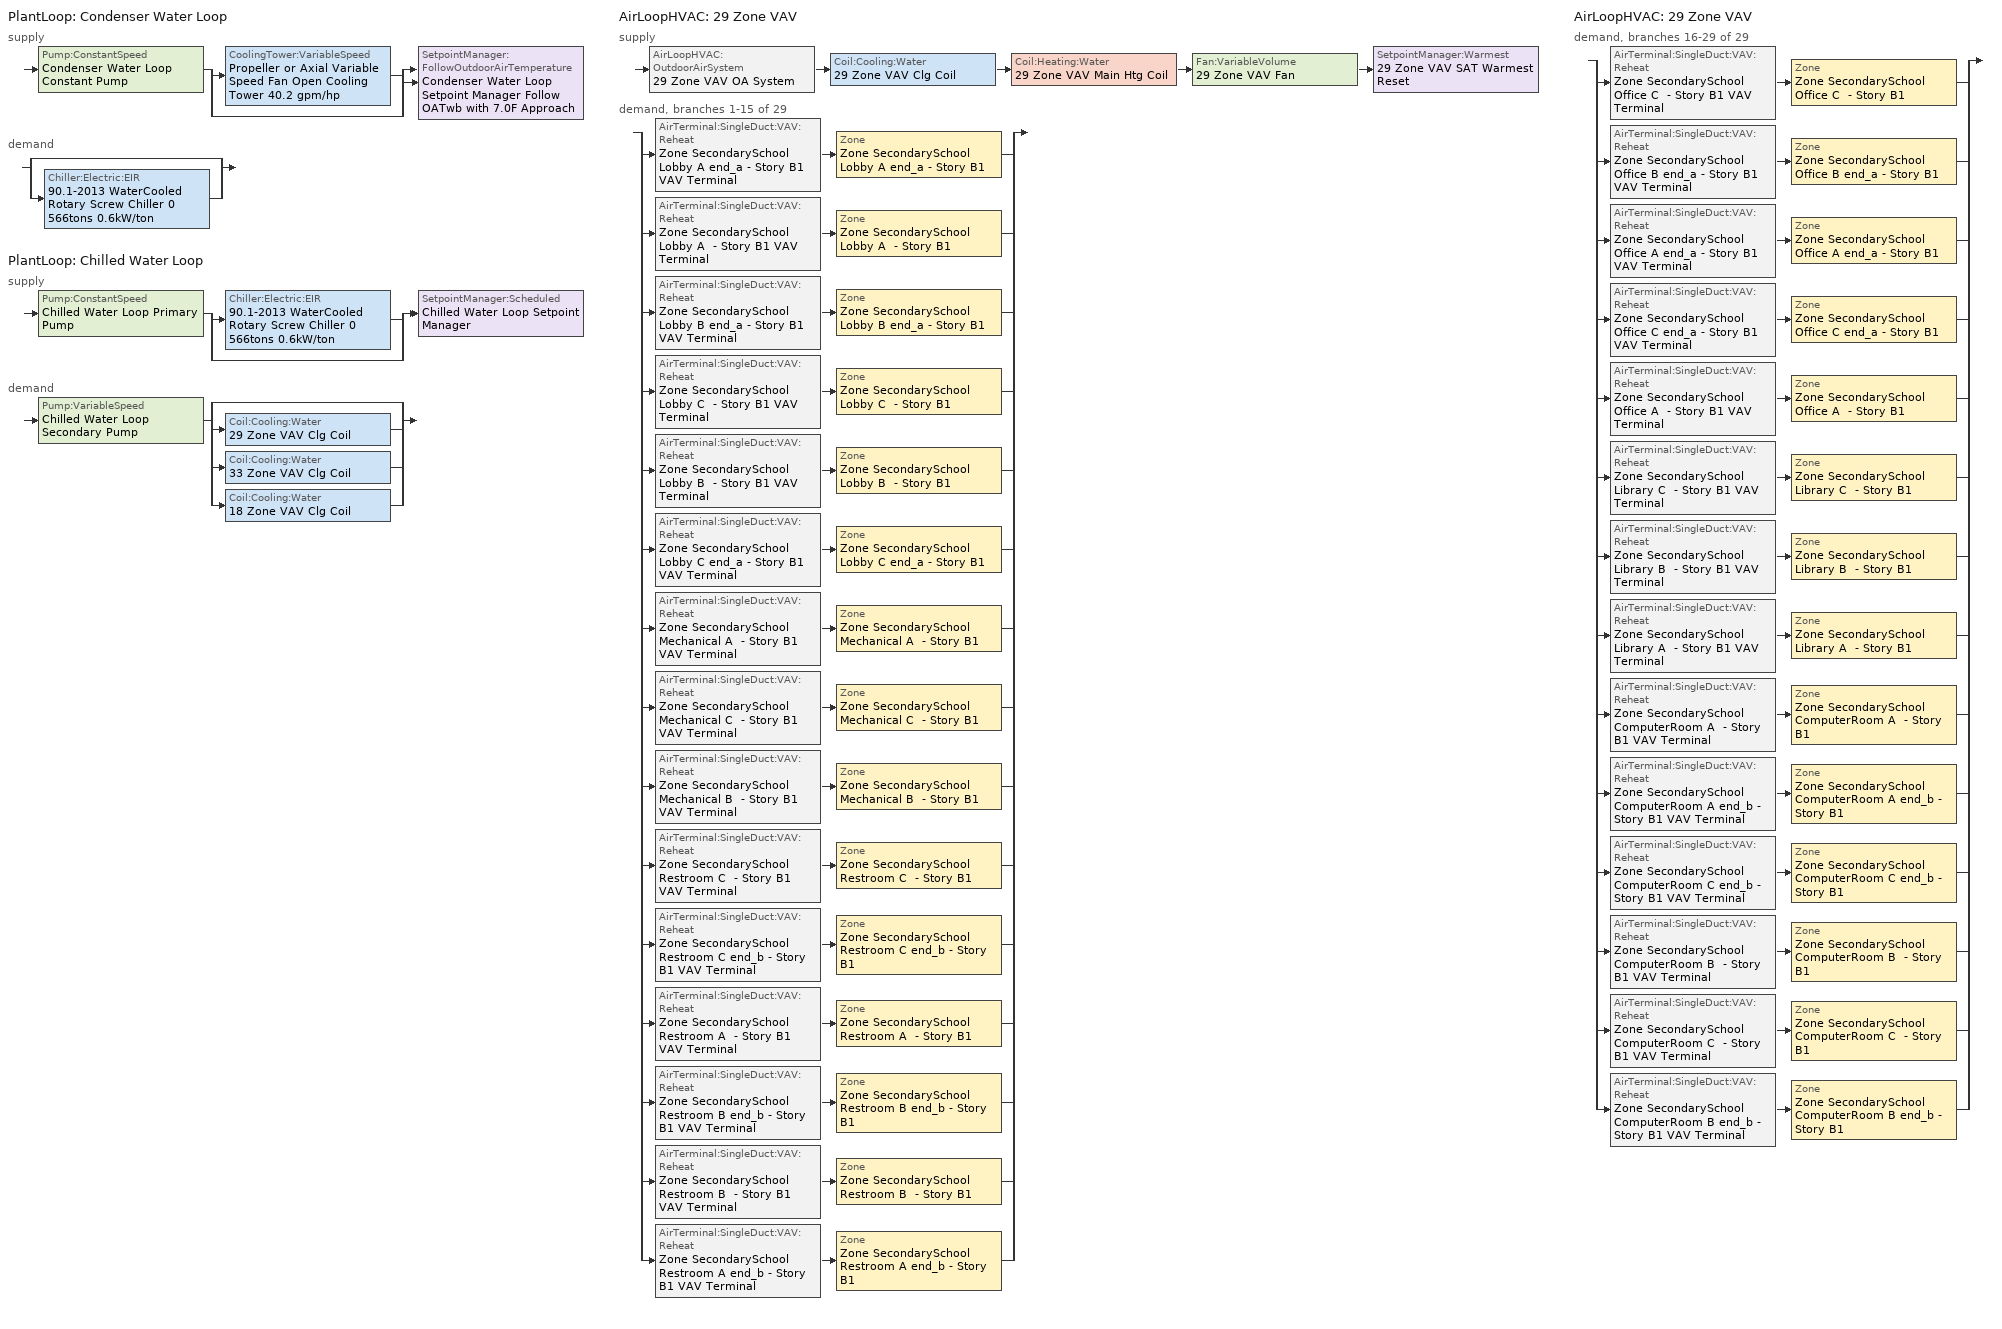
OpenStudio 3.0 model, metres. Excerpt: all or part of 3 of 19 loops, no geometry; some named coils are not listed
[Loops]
PlantLoop 'Condenser Water Loop'
 supply: Pump:ConstantSpeed 'Condenser Water Loop Constant Pump' > split
  | CoolingTower:VariableSpeed 'Propeller or Axial Variable Speed Fan Open Cooling Tower 40.2 gpm/hp'
  | bypass
  join > SetpointManager:FollowOutdoorAirTemperature 'Condenser Water Loop Setpoint Manager Follow OATwb with 7.0F Approach'
 demand: split
  | bypass
  | Chiller:Electric:EIR '90.1-2013 WaterCooled  Rotary Screw Chiller 0 566tons 0.6kW/ton'
PlantLoop 'Chilled Water Loop'
 supply: Pump:ConstantSpeed 'Chilled Water Loop Primary Pump' > split
  | Chiller:Electric:EIR '90.1-2013 WaterCooled  Rotary Screw Chiller 0 566tons 0.6kW/ton'
  | bypass
  join > SetpointManager:Scheduled 'Chilled Water Loop Setpoint Manager'
 demand: Pump:VariableSpeed 'Chilled Water Loop Secondary Pump' > split
  | bypass
  | Coil:Cooling:Water '29 Zone VAV Clg Coil'
  | Coil:Cooling:Water '33 Zone VAV Clg Coil'
  | Coil:Cooling:Water '18 Zone VAV Clg Coil'
AirLoopHVAC '29 Zone VAV'
 supply: AirLoopHVAC:OutdoorAirSystem '29 Zone VAV OA System' > Coil:Cooling:Water '29 Zone VAV Clg Coil' > Coil:Heating:Water '29 Zone VAV Main Htg Coil' > Fan:VariableVolume '29 Zone VAV Fan' > SetpointManager:Warmest '29 Zone VAV SAT Warmest Reset'
 demand, branches 1-15 of 29: split
  | AirTerminal:SingleDuct:VAV:Reheat 'Zone SecondarySchool Lobby A end_a - Story B1 VAV Terminal' > Zone 'Zone SecondarySchool Lobby A end_a - Story B1'
  | AirTerminal:SingleDuct:VAV:Reheat 'Zone SecondarySchool Lobby A  - Story B1 VAV Terminal' > Zone 'Zone SecondarySchool Lobby A  - Story B1'
  | AirTerminal:SingleDuct:VAV:Reheat 'Zone SecondarySchool Lobby B end_a - Story B1 VAV Terminal' > Zone 'Zone SecondarySchool Lobby B end_a - Story B1'
  | AirTerminal:SingleDuct:VAV:Reheat 'Zone SecondarySchool Lobby C  - Story B1 VAV Terminal' > Zone 'Zone SecondarySchool Lobby C  - Story B1'
  | AirTerminal:SingleDuct:VAV:Reheat 'Zone SecondarySchool Lobby B  - Story B1 VAV Terminal' > Zone 'Zone SecondarySchool Lobby B  - Story B1'
  | AirTerminal:SingleDuct:VAV:Reheat 'Zone SecondarySchool Lobby C end_a - Story B1 VAV Terminal' > Zone 'Zone SecondarySchool Lobby C end_a - Story B1'
  | AirTerminal:SingleDuct:VAV:Reheat 'Zone SecondarySchool Mechanical A  - Story B1 VAV Terminal' > Zone 'Zone SecondarySchool Mechanical A  - Story B1'
  | AirTerminal:SingleDuct:VAV:Reheat 'Zone SecondarySchool Mechanical C  - Story B1 VAV Terminal' > Zone 'Zone SecondarySchool Mechanical C  - Story B1'
  | AirTerminal:SingleDuct:VAV:Reheat 'Zone SecondarySchool Mechanical B  - Story B1 VAV Terminal' > Zone 'Zone SecondarySchool Mechanical B  - Story B1'
  | AirTerminal:SingleDuct:VAV:Reheat 'Zone SecondarySchool Restroom C  - Story B1 VAV Terminal' > Zone 'Zone SecondarySchool Restroom C  - Story B1'
  | AirTerminal:SingleDuct:VAV:Reheat 'Zone SecondarySchool Restroom C end_b - Story B1 VAV Terminal' > Zone 'Zone SecondarySchool Restroom C end_b - Story B1'
  | AirTerminal:SingleDuct:VAV:Reheat 'Zone SecondarySchool Restroom A  - Story B1 VAV Terminal' > Zone 'Zone SecondarySchool Restroom A  - Story B1'
  | AirTerminal:SingleDuct:VAV:Reheat 'Zone SecondarySchool Restroom B end_b - Story B1 VAV Terminal' > Zone 'Zone SecondarySchool Restroom B end_b - Story B1'
  | AirTerminal:SingleDuct:VAV:Reheat 'Zone SecondarySchool Restroom B  - Story B1 VAV Terminal' > Zone 'Zone SecondarySchool Restroom B  - Story B1'
  | AirTerminal:SingleDuct:VAV:Reheat 'Zone SecondarySchool Restroom A end_b - Story B1 VAV Terminal' > Zone 'Zone SecondarySchool Restroom A end_b - Story B1'
AirLoopHVAC '29 Zone VAV'
 demand, branches 16-29 of 29: split
  | AirTerminal:SingleDuct:VAV:Reheat 'Zone SecondarySchool Office C  - Story B1 VAV Terminal' > Zone 'Zone SecondarySchool Office C  - Story B1'
  | AirTerminal:SingleDuct:VAV:Reheat 'Zone SecondarySchool Office B end_a - Story B1 VAV Terminal' > Zone 'Zone SecondarySchool Office B end_a - Story B1'
  | AirTerminal:SingleDuct:VAV:Reheat 'Zone SecondarySchool Office A end_a - Story B1 VAV Terminal' > Zone 'Zone SecondarySchool Office A end_a - Story B1'
  | AirTerminal:SingleDuct:VAV:Reheat 'Zone SecondarySchool Office C end_a - Story B1 VAV Terminal' > Zone 'Zone SecondarySchool Office C end_a - Story B1'
  | AirTerminal:SingleDuct:VAV:Reheat 'Zone SecondarySchool Office A  - Story B1 VAV Terminal' > Zone 'Zone SecondarySchool Office A  - Story B1'
  | AirTerminal:SingleDuct:VAV:Reheat 'Zone SecondarySchool Library C  - Story B1 VAV Terminal' > Zone 'Zone SecondarySchool Library C  - Story B1'
  | AirTerminal:SingleDuct:VAV:Reheat 'Zone SecondarySchool Library B  - Story B1 VAV Terminal' > Zone 'Zone SecondarySchool Library B  - Story B1'
  | AirTerminal:SingleDuct:VAV:Reheat 'Zone SecondarySchool Library A  - Story B1 VAV Terminal' > Zone 'Zone SecondarySchool Library A  - Story B1'
  | AirTerminal:SingleDuct:VAV:Reheat 'Zone SecondarySchool ComputerRoom A  - Story B1 VAV Terminal' > Zone 'Zone SecondarySchool ComputerRoom A  - Story B1'
  | AirTerminal:SingleDuct:VAV:Reheat 'Zone SecondarySchool ComputerRoom A end_b - Story B1 VAV Terminal' > Zone 'Zone SecondarySchool ComputerRoom A end_b - Story B1'
  | AirTerminal:SingleDuct:VAV:Reheat 'Zone SecondarySchool ComputerRoom C end_b - Story B1 VAV Terminal' > Zone 'Zone SecondarySchool ComputerRoom C end_b - Story B1'
  | AirTerminal:SingleDuct:VAV:Reheat 'Zone SecondarySchool ComputerRoom B  - Story B1 VAV Terminal' > Zone 'Zone SecondarySchool ComputerRoom B  - Story B1'
  | AirTerminal:SingleDuct:VAV:Reheat 'Zone SecondarySchool ComputerRoom C  - Story B1 VAV Terminal' > Zone 'Zone SecondarySchool ComputerRoom C  - Story B1'
  | AirTerminal:SingleDuct:VAV:Reheat 'Zone SecondarySchool ComputerRoom B end_b - Story B1 VAV Terminal' > Zone 'Zone SecondarySchool ComputerRoom B end_b - Story B1'
[Sizing:Zone] Zone Cooling Design Supply Air Temperature Input Method=SupplyAirTemperature; Zone Cooling Design Supply Air Temperature {C}=12.7778; Zone Cooling Design Supply Air Temperature Difference {deltaC}=11.11; Zone Heating Design Supply Air Temperature Input Method=SupplyAirTemperature; Zone Heating Design Supply Air Temperature {C}=40; Zone Heating Design Supply Air Temperature Difference {deltaC}=11.11; Zone Cooling Design Supply Air Humidity Ratio {kg-H2O/kg-air}=0.0085; Zone Heating Design Supply Air Humidity Ratio {kg-H2O/kg-air}=0.008; Cooling Design Air Flow Method=DesignDayWithLimit; Heating Design Air Flow Method=DesignDay; Account for Dedicated Outdoor Air System=No; Dedicated Outdoor Air System Control Strategy=NeutralSupplyAir; Dedicated Outdoor Air Low Setpoint Temperature for Design {C}=autosize; Dedicated Outdoor Air High Setpoint Temperature for Design {C}=autosize
Zone SecondarySchool Office A end_a - Story B1; Zone SecondarySchool Office B end_a - Story B1; Zone SecondarySchool Office C end_a - Story B1; Zone SecondarySchool Office A  - Story B1; Zone SecondarySchool Office C  - Story B1; Zone SecondarySchool Mechanical A  - Story B1; Zone SecondarySchool Mechanical B  - Story B1; Zone SecondarySchool Mechanical C  - Story B1; Zone SecondarySchool Library A  - Story B1; Zone SecondarySchool Library B  - Story B1; Zone SecondarySchool Library C  - Story B1; Zone SecondarySchool ComputerRoom A  - Story B1; Zone SecondarySchool ComputerRoom B  - Story B1; Zone SecondarySchool ComputerRoom C  - Story B1; Zone SecondarySchool ComputerRoom A end_b - Story B1; Zone SecondarySchool ComputerRoom B end_b - Story B1; Zone SecondarySchool ComputerRoom C end_b - Story B1; Zone SecondarySchool Lobby A end_a - Story B1; Zone SecondarySchool Lobby B end_a - Story B1; Zone SecondarySchool Lobby C end_a - Story B1; Zone SecondarySchool Lobby A  - Story B1; Zone SecondarySchool Lobby B  - Story B1; Zone SecondarySchool Lobby C  - Story B1; Zone SecondarySchool Restroom A  - Story B1; Zone SecondarySchool Restroom B  - Story B1; Zone SecondarySchool Restroom C  - Story B1; Zone SecondarySchool Restroom A end_b - Story B1; Zone SecondarySchool Restroom B end_b - Story B1; Zone SecondarySchool Restroom C end_b - Story B1
[Zone equipment]
Zone SecondarySchool Office A end_a - Story B1: Zone SecondarySchool Office A end_a - Story B1 VAV Terminal
Zone SecondarySchool Office B end_a - Story B1: Zone SecondarySchool Office B end_a - Story B1 VAV Terminal
Zone SecondarySchool Office C end_a - Story B1: Zone SecondarySchool Office C end_a - Story B1 VAV Terminal
Zone SecondarySchool Office A  - Story B1: Zone SecondarySchool Office A  - Story B1 VAV Terminal
Zone SecondarySchool Office C  - Story B1: Zone SecondarySchool Office C  - Story B1 VAV Terminal
Zone SecondarySchool Mechanical A  - Story B1: Zone SecondarySchool Mechanical A  - Story B1 VAV Terminal
Zone SecondarySchool Mechanical B  - Story B1: Zone SecondarySchool Mechanical B  - Story B1 VAV Terminal
Zone SecondarySchool Mechanical C  - Story B1: Zone SecondarySchool Mechanical C  - Story B1 VAV Terminal
Zone SecondarySchool Library A  - Story B1: Zone SecondarySchool Library A  - Story B1 VAV Terminal
Zone SecondarySchool Library B  - Story B1: Zone SecondarySchool Library B  - Story B1 VAV Terminal
Zone SecondarySchool Library C  - Story B1: Zone SecondarySchool Library C  - Story B1 VAV Terminal
Zone SecondarySchool ComputerRoom A  - Story B1: Zone SecondarySchool ComputerRoom A  - Story B1 VAV Terminal
Zone SecondarySchool ComputerRoom B  - Story B1: Zone SecondarySchool ComputerRoom B  - Story B1 VAV Terminal
Zone SecondarySchool ComputerRoom C  - Story B1: Zone SecondarySchool ComputerRoom C  - Story B1 VAV Terminal
Zone SecondarySchool ComputerRoom A end_b - Story B1: Zone SecondarySchool ComputerRoom A end_b - Story B1 VAV Terminal
Zone SecondarySchool ComputerRoom B end_b - Story B1: Zone SecondarySchool ComputerRoom B end_b - Story B1 VAV Terminal
Zone SecondarySchool ComputerRoom C end_b - Story B1: Zone SecondarySchool ComputerRoom C end_b - Story B1 VAV Terminal
Zone SecondarySchool Lobby A end_a - Story B1: Zone SecondarySchool Lobby A end_a - Story B1 VAV Terminal
Zone SecondarySchool Lobby B end_a - Story B1: Zone SecondarySchool Lobby B end_a - Story B1 VAV Terminal
Zone SecondarySchool Lobby C end_a - Story B1: Zone SecondarySchool Lobby C end_a - Story B1 VAV Terminal
Zone SecondarySchool Lobby A  - Story B1: Zone SecondarySchool Lobby A  - Story B1 VAV Terminal
Zone SecondarySchool Lobby B  - Story B1: Zone SecondarySchool Lobby B  - Story B1 VAV Terminal
Zone SecondarySchool Lobby C  - Story B1: Zone SecondarySchool Lobby C  - Story B1 VAV Terminal
Zone SecondarySchool Restroom A  - Story B1: Zone SecondarySchool Restroom A  - Story B1 Exhaust Fan, Zone SecondarySchool Restroom A  - Story B1 VAV Terminal
Zone SecondarySchool Restroom B  - Story B1: Zone SecondarySchool Restroom B  - Story B1 Exhaust Fan, Zone SecondarySchool Restroom B  - Story B1 VAV Terminal
Zone SecondarySchool Restroom C  - Story B1: Zone SecondarySchool Restroom C  - Story B1 Exhaust Fan, Zone SecondarySchool Restroom C  - Story B1 VAV Terminal
Zone SecondarySchool Restroom A end_b - Story B1: Zone SecondarySchool Restroom A end_b - Story B1 Exhaust Fan, Zone SecondarySchool Restroom A end_b - Story B1 VAV Terminal
Zone SecondarySchool Restroom B end_b - Story B1: Zone SecondarySchool Restroom B end_b - Story B1 Exhaust Fan, Zone SecondarySchool Restroom B end_b - Story B1 VAV Terminal
Zone SecondarySchool Restroom C end_b - Story B1: Zone SecondarySchool Restroom C end_b - Story B1 Exhaust Fan, Zone SecondarySchool Restroom C end_b - Story B1 VAV Terminal
[Fan:ZoneExhaust] Availability Schedule=Always On Discrete; Fan Total Efficiency=0.385; Pressure Rise {Pa}=124.544; Flow Fraction Schedule=Always On Discrete; System Availability Manager Coupling Mode=Decoupled
Name | Maximum Flow Rate {m3/s}
Zone SecondarySchool Restroom A  - Story B1 Exhaust Fan; Zone SecondarySchool Restroom C  - Story B1 Exhaust Fan | 0.068763
Zone SecondarySchool Restroom A end_b - Story B1 Exhaust Fan; Zone SecondarySchool Restroom C end_b - Story B1 Exhaust Fan | 0.0298617
Zone SecondarySchool Restroom B  - Story B1 Exhaust Fan | 0.280079
Zone SecondarySchool Restroom B end_b - Story B1 Exhaust Fan | 0.12163
[PlantLoop] Glycol Concentration=0; Plant Loop Volume {m3}=Autocalculate; Load Distribution Scheme=Optimal
Name | Maximum Loop Temperature {C} | Minimum Loop Temperature {C} | Common Pipe Simulation
Condenser Water Loop | 80 | 5
Chilled Water Loop | 40 | 1 | CommonPipe
[Sizing:Plant] Sizing Option=NonCoincident; Zone Timesteps in Averaging Window=1; Coincident Sizing Factor Mode=None
Name | Loop Type | Design Loop Exit Temperature {C} | Loop Design Temperature Difference {deltaC}
Condenser Water Loop | Condenser | 29.4444 | 5.55556
Chilled Water Loop | Cooling | 6.66667 | 5.61111
[SetpointManager:Scheduled]
Chilled Water Loop Setpoint Manager: Control Variable=Temperature; Schedule=Chilled Water Loop Temp - 44F; Setpoint Node or NodeList=Chilled Water Loop Supply Outlet Node
[Pump:VariableSpeed]
Chilled Water Loop Secondary Pump: Rated Pump Head {Pa}=134508; Motor Efficiency=0.93; Fraction of Motor Inefficiencies to Fluid Stream=0; Coefficient 1 of the Part Load Performance Curve=0; Coefficient 2 of the Part Load Performance Curve=0.0205; Coefficient 3 of the Part Load Performance Curve=0.4101; Coefficient 4 of the Part Load Performance Curve=0.5753; Pump Control Type=Intermittent; Skin Loss Radiative Fraction=0.5; Design Power Sizing Method=PowerPerFlowPerPressure; Design Electric Power per Unit Flow Rate {W/(m3/s)}=348701.1; Design Shaft Power per Unit Flow Rate per Unit Head {W-s/m3-Pa}=1.28205; Design Minimum Flow Rate Fraction=0
[SetpointManager:FollowOutdoorAirTemperature]
Condenser Water Loop Setpoint Manager Follow OATwb with 7.0F Approach: Control Variable=Temperature; Reference Temperature Type=OutdoorAirWetBulb; Offset Temperature Difference {deltaC}=3.88889; Maximum Setpoint Temperature {C}=29.4444; Minimum Setpoint Temperature {C}=21.1111; Setpoint Node or NodeList=Condenser Water Loop Supply Outlet Node
[Pump:ConstantSpeed] Rated Flow Rate {m3/s}=autosize; Rated Power Consumption {W}=autosize; Fraction of Motor Inefficiencies to Fluid Stream=0; Pump Control Type=Intermittent; Design Power Sizing Method=PowerPerFlowPerPressure; Design Electric Power per Unit Flow Rate {W/(m3/s)}=348701.1; Design Shaft Power per Unit Flow Rate per Unit Head {W-s/m3-Pa}=1.28205
Name | Rated Pump Head {Pa} | Motor Efficiency
Condenser Water Loop Constant Pump | 148557 | 0.936
Chilled Water Loop Primary Pump | 44836 | 0.917
[CoolingTower:VariableSpeed]
Propeller or Axial Variable Speed Fan Open Cooling Tower 40.2 gpm/hp: Model Type=CoolToolsCrossFlow; Design Inlet Air Wet-Bulb Temperature {C}=25.5556; Design Approach Temperature {deltaC}=3.88889; Design Range Temperature {deltaC}=5.55556; Design Water Flow Rate {m3/s}=autosize; Design Air Flow Rate {m3/s}=autosize; Design Fan Power {W}=28653.8; Fan Power Ratio Function of Air Flow Rate Ratio Curve=VSD-TWR-FAN-FPLR; Minimum Air Flow Rate Ratio=0.2; Fraction of Tower Capacity in Free Convection Regime=0.125; Basin Heater Capacity {W/K}=0; Basin Heater Setpoint Temperature {C}=2; Evaporation Loss Mode=SaturatedExit; Evaporation Loss Factor {percent/K}=0.2; Drift Loss Percent {percent}=0.008; Blowdown Calculation Mode=ConcentrationRatio; Blowdown Concentration Ratio=3; Number of Cells=1; Cell Control=MaximalCell; Sizing Factor=1
[Chiller:Electric:EIR]
90.1-2013 WaterCooled  Rotary Screw Chiller 0 566tons 0.6kW/ton: Reference Capacity {W}=Autosize; Reference COP {W/W}=5.76557; Reference Leaving Chilled Water Temperature {C}=6.66667; Reference Entering Condenser Fluid Temperature {C}=35; Reference Chilled Water Flow Rate {m3/s}=Autosize; Cooling Capacity Function of Temperature Curve=ChlrWtrPosDispPathAAllQRatio_fTchwsTcwsSI; Electric Input to Cooling Output Ratio Function of Temperature Curve=ChlrWtrPosDispPathAAllEIRRatio_fTchwsTcwsSI; Electric Input to Cooling Output Ratio Function of Part Load Ratio Curve=ChlrWtrPosDispPathAAllEIRRatio_fQRatio; Minimum Part Load Ratio=0.15; Maximum Part Load Ratio=1; Optimum Part Load Ratio=1; Minimum Unloading Ratio=0.25; Condenser Type=WaterCooled; Leaving Chilled Water Lower Temperature Limit {C}=2.22222; Chiller Flow Mode=ConstantFlow; Design Heat Recovery Water Flow Rate {m3/s}=Autosize; Sizing Factor=1; Basin Heater Capacity {W/K}=0; Basin Heater Setpoint Temperature {C}=10; Condenser Heat Recovery Relative Capacity Fraction=1
[AirLoopHVAC]
29 Zone VAV: Availability Schedule=29 Zone VAV Occ Sch; Design Supply Air Flow Rate {m3/s}=AutoSize
[Sizing:System]
29 Zone VAV: Type of Load to Size On=Sensible; Design Outdoor Air Flow Rate {m3/s}=6.77402; Central Heating Maximum System Air Flow Ratio=0.3; Preheat Design Temperature {C}=7.22222; Preheat Design Humidity Ratio {kg-H2O/kg-Air}=0.008; Precool Design Temperature {C}=12.7778; Precool Design Humidity Ratio {kg-H2O/kg-Air}=0.008; Central Cooling Design Supply Air Temperature {C}=12.7778; Central Heating Design Supply Air Temperature {C}=12.7778; Sizing Option=Coincident; 100% Outdoor Air in Cooling=No; 100% Outdoor Air in Heating=No; Central Cooling Design Supply Air Humidity Ratio {kg-H2O/kg-Air}=0.0085; Central Heating Design Supply Air Humidity Ratio {kg-H2O/kg-Air}=0.008; Cooling Design Air Flow Method=DesignDay; Cooling Design Air Flow Rate {m3/s}=0; Heating Design Air Flow Method=DesignDay; Heating Design Air Flow Rate {m3/s}=0; System Outdoor Air Method=ZoneSum; Zone Maximum Outdoor Air Fraction=1; Cooling Supply Air Flow Rate Per Floor Area {m3/s-m2}=0.00996765; Cooling Fraction of Autosized Cooling Supply Air Flow Rate=1; Cooling Supply Air Flow Rate Per Unit Cooling Capacity {m3/s-W}=3.94755e-05; Heating Supply Air Flow Rate Per Floor Area {m3/s-m2}=0.00996765; Heating Fraction of Autosized Heating Supply Air Flow Rate=1; Heating Fraction of Autosized Cooling Supply Air Flow Rate=1; Heating Supply Air Flow Rate Per Unit Heating Capacity {m3/s-W}=3.15882e-05; Cooling Design Capacity Method=CoolingDesignCapacity; Cooling Design Capacity {W}=autosize; Cooling Design Capacity Per Floor Area {W/m2}=234.7; Fraction of Autosized Cooling Design Capacity=1; Heating Design Capacity Method=HeatingDesignCapacity; Heating Design Capacity {W}=autosize; Heating Design Capacity Per Floor Area {W/m2}=157; Fraction of Autosized Heating Design Capacity=1; Central Cooling Capacity Control Method=OnOff
[Fan:VariableVolume]
29 Zone VAV Fan: Availability Schedule=Always On Discrete; Fan Total Efficiency=0.6045; Pressure Rise {Pa}=1389.92; Maximum Flow Rate {m3/s}=Autosize; Fan Power Minimum Flow Rate Input Method=Fraction; Fan Power Minimum Flow Fraction=0.25; Fan Power Minimum Air Flow Rate {m3/s}=0; Motor Efficiency=0.93; Motor In Airstream Fraction=1; Fan Power Coefficient 1=0.04076; Fan Power Coefficient 2=0.0881; Fan Power Coefficient 3=-0.0729; Fan Power Coefficient 4=0.9437; Fan Power Coefficient 5=0
[Controller:WaterCoil] Action=Reverse; Minimum Actuated Flow {m3/s}=0
Name | Water Coil
29 Zone VAV Clg Coil Controller | 29 Zone VAV Clg Coil
33 Zone VAV Clg Coil Controller | 33 Zone VAV Clg Coil
18 Zone VAV Clg Coil Controller | 18 Zone VAV Clg Coil
[Coil:Cooling:Water] Availability Schedule=Always On Discrete; Design Inlet Water Temperature {C}=Autosize; Heat Exchanger Configuration=CrossFlow
29 Zone VAV Clg Coil; 33 Zone VAV Clg Coil; 18 Zone VAV Clg Coil
[Controller:OutdoorAir]
29 Zone VAV OA Controller: Minimum Outdoor Air Flow Rate {m3/s}=autosize; Maximum Outdoor Air Flow Rate {m3/s}=Autosize; Economizer Control Type=DifferentialDryBulb; Economizer Control Action Type=ModulateFlow; Lockout Type=LockoutWithHeating; Minimum Limit Type=FixedMinimum; Minimum Outdoor Air Schedule=29 Zone VAV Occ Sch; Controller Mechanical Ventilation=29 Zone VAV Vent Controller; High Humidity Control=No; Heat Recovery Bypass Control Type=BypassWhenOAFlowGreaterThanMinimum
[Controller:MechanicalVentilation]
29 Zone VAV Vent Controller: Availability Schedule=Always On Discrete; System Outdoor Air Method=ZoneSum
[AirLoopHVAC:OutdoorAirSystem]
29 Zone VAV OA System: Controller=29 Zone VAV OA Controller
[AirTerminal:SingleDuct:VAV:Reheat] Availability Schedule=Always On Discrete; Maximum Air Flow Rate {m3/s}=AutoSize; Zone Minimum Air Flow Input Method=Constant; Constant Minimum Air Flow Fraction=1; Fixed Minimum Air Flow Rate {m3/s}=0; Maximum Hot Water or Steam Flow Rate {m3/s}=AutoSize; Minimum Hot Water or Steam Flow Rate {m3/s}=0; Convergence Tolerance=0.001; Damper Heating Action=ReverseWithLimits; Maximum Flow per Zone Floor Area During Reheat {m3/s-m2}=AutoSize; Maximum Flow Fraction During Reheat=0.5; Maximum Reheat Air Temperature {C}=40; Control For Outdoor Air=No
Name | Reheat Coil
Zone SecondarySchool Lobby A end_a - Story B1 VAV Terminal | Zone SecondarySchool Lobby A end_a - Story B1 Reheat Coil
Zone SecondarySchool Lobby A  - Story B1 VAV Terminal | Zone SecondarySchool Lobby A  - Story B1 Reheat Coil
Zone SecondarySchool Lobby B end_a - Story B1 VAV Terminal | Zone SecondarySchool Lobby B end_a - Story B1 Reheat Coil
Zone SecondarySchool Lobby C  - Story B1 VAV Terminal | Zone SecondarySchool Lobby C  - Story B1 Reheat Coil
Zone SecondarySchool Lobby B  - Story B1 VAV Terminal | Zone SecondarySchool Lobby B  - Story B1 Reheat Coil
Zone SecondarySchool Lobby C end_a - Story B1 VAV Terminal | Zone SecondarySchool Lobby C end_a - Story B1 Reheat Coil
Zone SecondarySchool Mechanical A  - Story B1 VAV Terminal | Zone SecondarySchool Mechanical A  - Story B1 Reheat Coil
Zone SecondarySchool Mechanical C  - Story B1 VAV Terminal | Zone SecondarySchool Mechanical C  - Story B1 Reheat Coil
Zone SecondarySchool Mechanical B  - Story B1 VAV Terminal | Zone SecondarySchool Mechanical B  - Story B1 Reheat Coil
Zone SecondarySchool Restroom C  - Story B1 VAV Terminal | Zone SecondarySchool Restroom C  - Story B1 Reheat Coil
Zone SecondarySchool Restroom C end_b - Story B1 VAV Terminal | Zone SecondarySchool Restroom C end_b - Story B1 Reheat Coil
Zone SecondarySchool Restroom A  - Story B1 VAV Terminal | Zone SecondarySchool Restroom A  - Story B1 Reheat Coil
Zone SecondarySchool Restroom B end_b - Story B1 VAV Terminal | Zone SecondarySchool Restroom B end_b - Story B1 Reheat Coil
Zone SecondarySchool Restroom B  - Story B1 VAV Terminal | Zone SecondarySchool Restroom B  - Story B1 Reheat Coil
Zone SecondarySchool Restroom A end_b - Story B1 VAV Terminal | Zone SecondarySchool Restroom A end_b - Story B1 Reheat Coil
Zone SecondarySchool Office C  - Story B1 VAV Terminal | Zone SecondarySchool Office C  - Story B1 Reheat Coil
Zone SecondarySchool Office B end_a - Story B1 VAV Terminal | Zone SecondarySchool Office B end_a - Story B1 Reheat Coil
Zone SecondarySchool Office A end_a - Story B1 VAV Terminal | Zone SecondarySchool Office A end_a - Story B1 Reheat Coil
Zone SecondarySchool Office C end_a - Story B1 VAV Terminal | Zone SecondarySchool Office C end_a - Story B1 Reheat Coil
Zone SecondarySchool Office A  - Story B1 VAV Terminal | Zone SecondarySchool Office A  - Story B1 Reheat Coil
Zone SecondarySchool Library C  - Story B1 VAV Terminal | Zone SecondarySchool Library C  - Story B1 Reheat Coil
Zone SecondarySchool Library B  - Story B1 VAV Terminal | Zone SecondarySchool Library B  - Story B1 Reheat Coil
Zone SecondarySchool Library A  - Story B1 VAV Terminal | Zone SecondarySchool Library A  - Story B1 Reheat Coil
Zone SecondarySchool ComputerRoom A  - Story B1 VAV Terminal | Zone SecondarySchool ComputerRoom A  - Story B1 Reheat Coil
Zone SecondarySchool ComputerRoom A end_b - Story B1 VAV Terminal | Zone SecondarySchool ComputerRoom A end_b - Story B1 Reheat Coil
Zone SecondarySchool ComputerRoom C end_b - Story B1 VAV Terminal | Zone SecondarySchool ComputerRoom C end_b - Story B1 Reheat Coil
Zone SecondarySchool ComputerRoom B  - Story B1 VAV Terminal | Zone SecondarySchool ComputerRoom B  - Story B1 Reheat Coil
Zone SecondarySchool ComputerRoom C  - Story B1 VAV Terminal | Zone SecondarySchool ComputerRoom C  - Story B1 Reheat Coil
Zone SecondarySchool ComputerRoom B end_b - Story B1 VAV Terminal | Zone SecondarySchool ComputerRoom B end_b - Story B1 Reheat Coil
[SetpointManager:Warmest]
29 Zone VAV SAT Warmest Reset: Control Variable=Temperature; Minimum Setpoint Temperature {C}=12.7778; Maximum Setpoint Temperature {C}=15.5556; Strategy=MaximumTemperature; Setpoint Node or NodeList=29 Zone VAV Supply Outlet Node
[Schedule:Constant]
Always On Discrete: Value=1
[Schedule:Ruleset]
Name | Default Day Schedule | Summer Design Day Schedule | Winter Design Day Schedule
Chilled Water Loop Temp - 44F | Chilled Water Loop Temp - 44F Default
29 Zone VAV Occ Sch | 29 Zone VAV Occ Sch Default | 29 Zone VAV Occ Sch Summer Design Day | 29 Zone VAV Occ Sch Winter Design Day
[Schedule:Day]
Chilled Water Loop Temp - 44F Default: 24, 0, 6.66667
29 Zone VAV Occ Sch Default: 8, 0, 0, 21, 0, 1, 24, 0, 0
29 Zone VAV Occ Sch Winter Design Day; 29 Zone VAV Occ Sch Summer Design Day: 24, 0, 1
29 Zone VAV Occ Sch Sunday: 24, 0, 0
[Schedule:Rule]
29 Zone VAV Occ Sch Sunday Rule: Schedule Ruleset=29 Zone VAV Occ Sch; Rule Order=0; Day Schedule=29 Zone VAV Occ Sch Sunday; Apply Sunday=Yes; Apply Saturday=Yes; Date Specification Type=DateRange; Start Month=1; Start Day=1; End Month=12; End Day=31
[Curve:Cubic]
VSD-TWR-FAN-FPLR: Coefficient1 Constant=0.331629; Coefficient2 x=-0.885676; Coefficient3 x**2=0.605565; Coefficient4 x**3=0.948482; Minimum Value of x=0; Maximum Value of x=1
[Curve:Biquadratic] Minimum Value of x=4.44; Maximum Value of x=12.22; Minimum Value of y=15.56; Maximum Value of y=29.44
Name | Coefficient1 Constant | Coefficient2 x | Coefficient3 x**2 | Coefficient4 y | Coefficient5 y**2 | Coefficient6 x*y | Minimum Curve Output | Maximum Curve Output
ChlrWtrPosDispPathAAllQRatio_fTchwsTcwsSI | 0.96744 | 0.037082 | 0.000434 | -0.005837 | -4.9e-05 | -0.000274 | 0.89 | 1.33
ChlrWtrPosDispPathAAllEIRRatio_fTchwsTcwsSI | 0.665307 | -0.009339 | 0.000483 | 0.009492 | 0.000544 | -0.000864 | 0.74 | 1.27
[Curve:Quadratic]
ChlrWtrPosDispPathAAllEIRRatio_fQRatio: Coefficient1 Constant=0.310965; Coefficient2 x=0.322519; Coefficient3 x**2=0.372745; Minimum Value of x=0.1; Maximum Value of x=1; Minimum Curve Output=0.35
